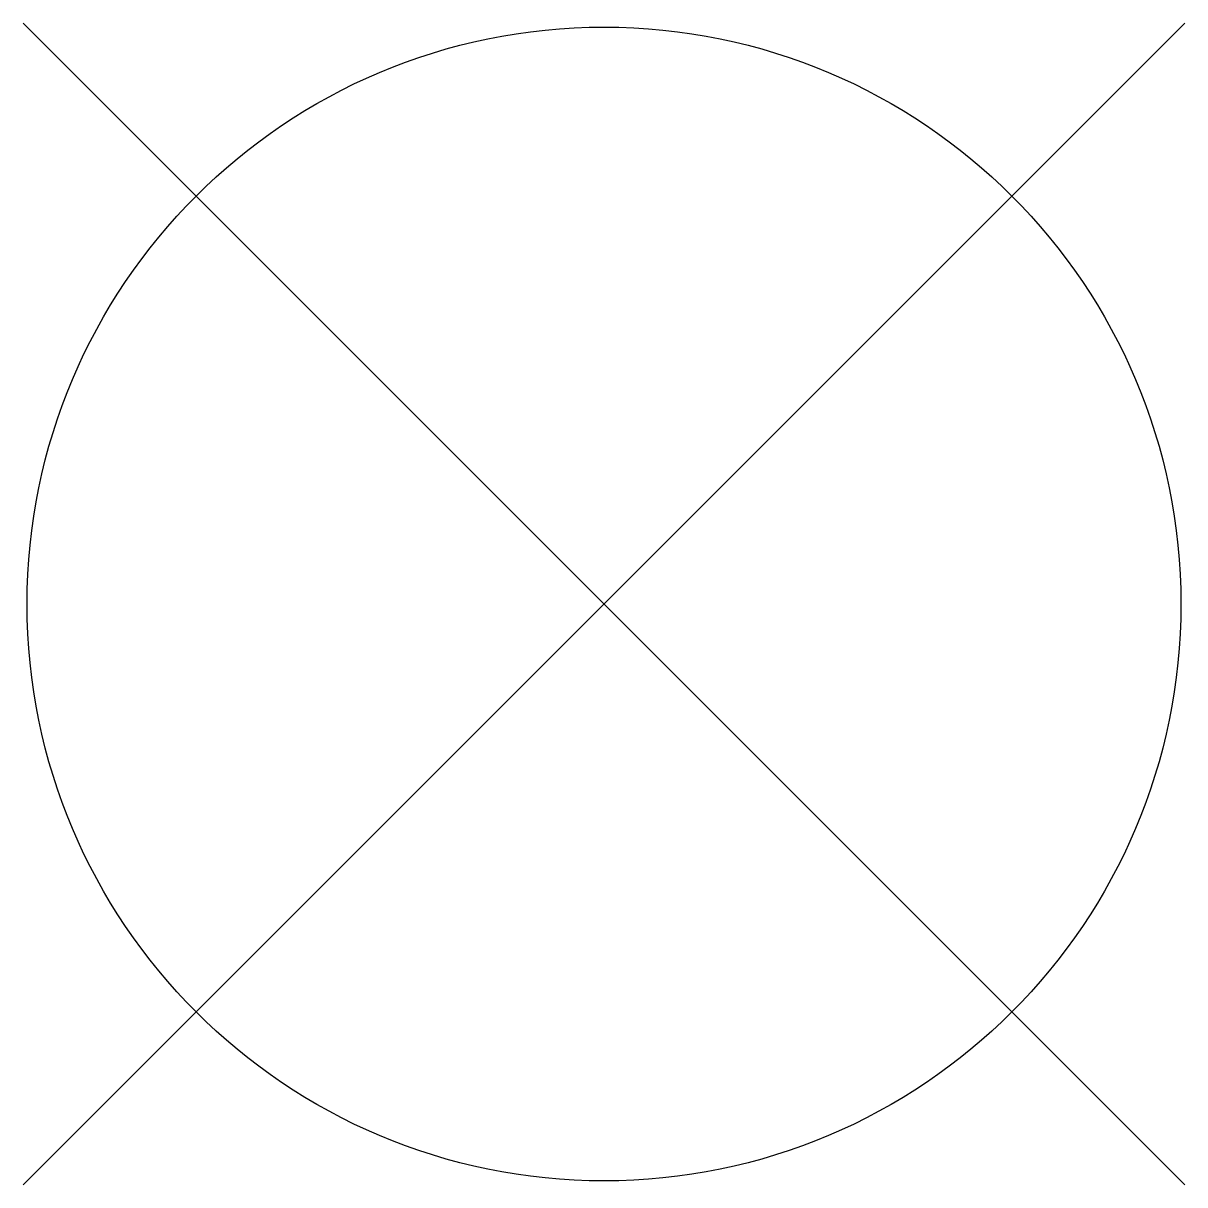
# Model space of a CAD drawing. Header units: metres. Extents: x -0.76 to 0.76, y -0.76 to 0.76.
import ezdxf

# ---------------------------------------------------------------- set-up
doc = ezdxf.new("R2010")
doc.units = ezdxf.units.M

msp = doc.modelspace()

# ---------------------------------------------------------------- linework, layer by layer
for p, q in [((-0.755, 0.755), (0.755, -0.755)), ((0.755, 0.755), (-0.755, -0.755))]:
    msp.add_line(p, q)
msp.add_circle((0, 0), 0.75)

doc.saveas('drawing.dxf')
